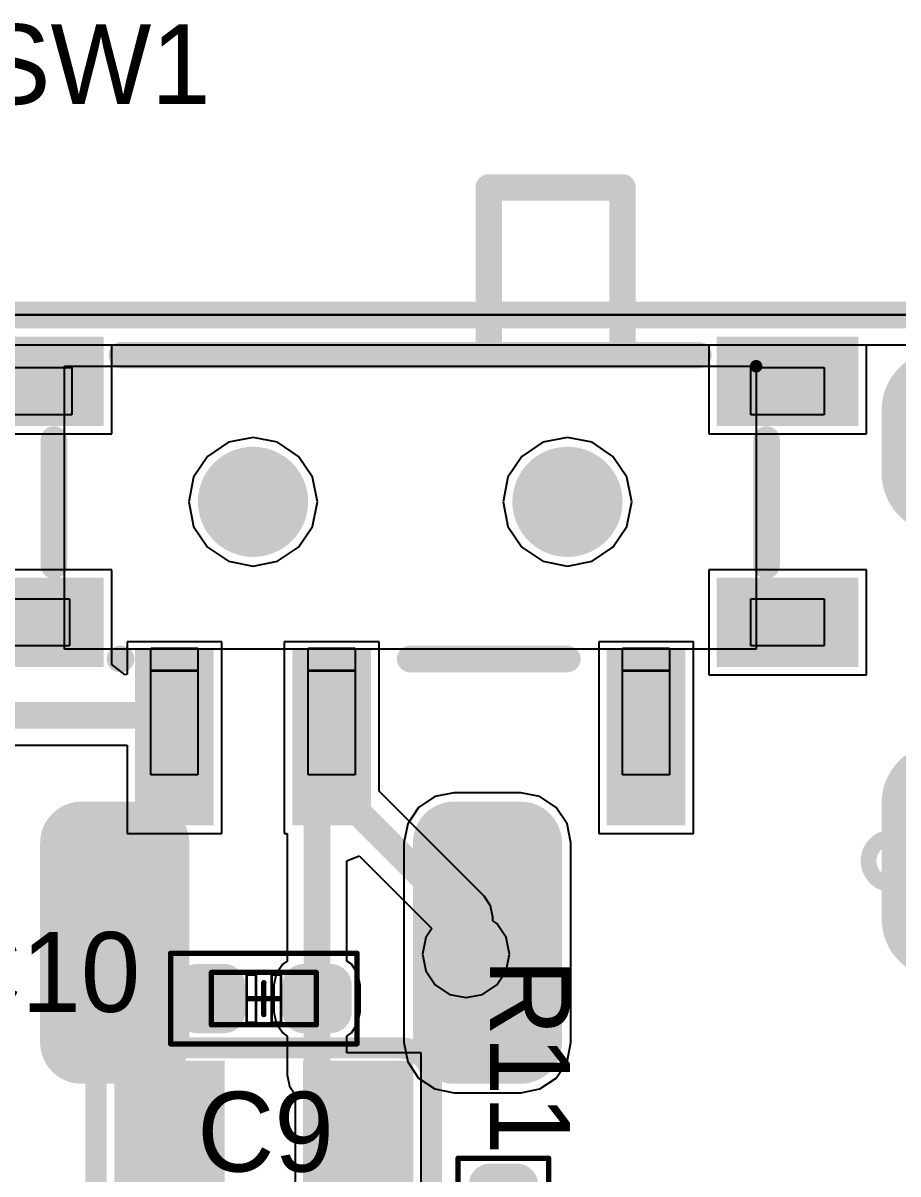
# Model space of a CAD drawing. Header units: millimetres. Extents: x -14 to 86, y -29 to 39.
# Drawn here: x 8.37 to 16.72, y 28.17 to 39.16 of the extents above; entities that cross this region are included whole.
import ezdxf

# ---------------------------------------------------------------- set-up
doc = ezdxf.new("R2010")
doc.units = ezdxf.units.MM
for name, color, linetype in [('BottomLayer', 5, 'Continuous'), ('BottomPaste', 16, 'Continuous'), ('BottomSolder', 6, 'Continuous'), ('KeepOutLayer', 6, 'Continuous'), ('Mechanical1', 6, 'Continuous'), ('Mechanical13', 56, 'Continuous'), ('Mechanical14', 56, 'Continuous'), ('Mechanical4', 56, 'Continuous'), ('Mechanical5', 56, 'Continuous'), ('Mechanical6', 56, 'Continuous'), ('MultiLayer', 9, 'Continuous'), ('PadHoleLayer', 156, 'Continuous'), ('TopLayer', 1, 'Continuous'), ('TopOverlay', 2, 'Continuous'), ('TopPaste', 8, 'Continuous'), ('TopSolder', 216, 'Continuous'), ('ViaHoleLayer', 16, 'Continuous')]:
    doc.layers.add(name, color=color, linetype=linetype)

# ---------------------------------------------------------------- blocks, each defined once
blk = doc.blocks.new('T____C_TOP_1')
at = {"layer": 'BottomLayer', "const_width": 1}
for points in [[(-2.03, 4.325), (-0.93, 4.325)], [(2.22, 4.325), (2.82, 4.325)]]:
    blk.add_lwpolyline(points, dxfattribs=at)
at = {"layer": 'BottomLayer', "const_width": 0.5}
for points in [[(-2.28, 4.325, 1), (-1.78, 4.325, 1)], [(-1.18, 4.325, 1), (-0.68, 4.325, 1)], [(1.97, 4.325, 1), (2.47, 4.325, 1)], [(2.57, 4.325, 1), (3.07, 4.325, 1)]]:
    blk.add_lwpolyline(points, format="xyb", close=True, dxfattribs=at)
at = {"layer": 'BottomSolder', "const_width": 1.152}
for points in [[(-2.03, 4.325), (-0.93, 4.325)], [(2.22, 4.325), (2.82, 4.325)]]:
    blk.add_lwpolyline(points, dxfattribs=at)
at = {"layer": 'BottomSolder', "const_width": 0.576}
for points in [[(-2.318, 4.325, 1), (-1.742, 4.325, 1)], [(-1.218, 4.325, 1), (-0.642, 4.325, 1)], [(1.932, 4.325, 1), (2.508, 4.325, 1)], [(2.532, 4.325, 1), (3.108, 4.325, 1)]]:
    blk.add_lwpolyline(points, format="xyb", close=True, dxfattribs=at)
at = {"layer": 'MultiLayer', "const_width": 1}
for points in [[(-2.03, 4.325), (-0.93, 4.325)], [(2.22, 4.325), (2.82, 4.325)]]:
    blk.add_lwpolyline(points, dxfattribs=at)
at = {"layer": 'MultiLayer', "const_width": 0.5}
for points in [[(-2.28, 4.325, 1), (-1.78, 4.325, 1)], [(-1.18, 4.325, 1), (-0.68, 4.325, 1)], [(1.97, 4.325, 1), (2.47, 4.325, 1)], [(2.57, 4.325, 1), (3.07, 4.325, 1)]]:
    blk.add_lwpolyline(points, format="xyb", close=True, dxfattribs=at)
at = {"layer": 'PadHoleLayer', "const_width": 0.15}
for points in [[(-1.255, 4.8), (-1.255, 3.85, -1), (-1.705, 3.85), (-1.705, 4.8, -1)], [(2.745, 4.55), (2.745, 4.1, -1), (2.295, 4.1), (2.295, 4.55, -1)]]:
    blk.add_lwpolyline(points, format="xyb", close=True, dxfattribs=at)
at = {"layer": 'TopLayer', "const_width": 1}
for points in [[(-2.03, 4.325), (-0.93, 4.325)], [(2.22, 4.325), (2.82, 4.325)]]:
    blk.add_lwpolyline(points, dxfattribs=at)
at = {"layer": 'TopLayer', "const_width": 0.5}
for points in [[(-2.28, 4.325, 1), (-1.78, 4.325, 1)], [(-1.18, 4.325, 1), (-0.68, 4.325, 1)], [(1.97, 4.325, 1), (2.47, 4.325, 1)], [(2.57, 4.325, 1), (3.07, 4.325, 1)]]:
    blk.add_lwpolyline(points, format="xyb", close=True, dxfattribs=at)
at = {"layer": 'TopSolder', "const_width": 1.152}
for points in [[(-2.03, 4.325), (-0.93, 4.325)], [(2.22, 4.325), (2.82, 4.325)]]:
    blk.add_lwpolyline(points, dxfattribs=at)
at = {"layer": 'TopSolder', "const_width": 0.576}
for points in [[(-2.318, 4.325, 1), (-1.742, 4.325, 1)], [(-1.218, 4.325, 1), (-0.642, 4.325, 1)], [(1.932, 4.325, 1), (2.508, 4.325, 1)], [(2.532, 4.325, 1), (3.108, 4.325, 1)]]:
    blk.add_lwpolyline(points, format="xyb", close=True, dxfattribs=at)
blk = doc.blocks.new('SW_TH_MSK12C02_32')
at = {"layer": 'BottomLayer', "const_width": 0.45}
for points in [[(-1.725, -0.55, 1), (-1.275, -0.55, 1)], [(1.275, -0.55, 1), (1.725, -0.55, 1)]]:
    blk.add_lwpolyline(points, format="xyb", close=True, dxfattribs=at)
at = {"layer": 'BottomSolder', "const_width": 0.526}
for points in [[(-1.763, -0.55, 1), (-1.237, -0.55, 1)], [(1.237, -0.55, 1), (1.763, -0.55, 1)]]:
    blk.add_lwpolyline(points, format="xyb", close=True, dxfattribs=at)
at = {"layer": 'Mechanical4'}
for p, q in [((-3.3, -1.844), (-3.3, 0.856)), ((-3.3, 0.856), (3.3, 0.856)), ((3.3, 0.856), (3.3, -1.844)), ((3.3, -1.844), (-3.3, -1.844))]:
    blk.add_line(p, q, dxfattribs=at)
for points, const_width in [([(-1.275, -0.55, 1), (-1.725, -0.55, 1)], 0.45), ([(1.725, -0.55, 1), (1.275, -0.55, 1)], 0.45), ([(-1.837, -0.55, 1), (-1.612, -0.55, 1)], 0.225), ([(-1.387, -0.55, 1), (-1.162, -0.55, 1)], 0.225), ([(1.163, -0.55, 1), (1.388, -0.55, 1)], 0.225), ([(1.613, -0.55, 1), (1.838, -0.55, 1)], 0.225)]:
    blk.add_lwpolyline(points, format="xyb", close=True, dxfattribs=dict(at, const_width=const_width))
at = {"layer": 'Mechanical5'}
for p, q in [((-2.475, 1.056), (-2.475, 2.056)), ((-2.475, 2.056), (-2.025, 2.056)), ((-2.025, 2.056), (-2.025, 1.056)), ((0.525, 1.056), (0.525, 2.056)), ((0.525, 2.056), (0.975, 2.056)), ((0.975, 2.056), (0.975, 1.056)), ((2.025, 1.056), (2.025, 2.056)), ((2.025, 2.056), (2.475, 2.056)), ((2.475, 2.056), (2.475, 1.056)), ((-2.475, 0.846), (-2.475, 1.066)), ((-2.475, 1.066), (-2.025, 1.066)), ((-2.025, 1.056), (-2.475, 1.056)), ((-2.025, 1.066), (-2.025, 0.846)), ((0.525, 0.846), (0.525, 1.066)), ((0.525, 1.066), (0.975, 1.066)), ((0.975, 1.056), (0.525, 1.056)), ((0.975, 1.066), (0.975, 0.846)), ((2.025, 0.846), (2.025, 1.066)), ((2.025, 1.066), (2.475, 1.066)), ((2.475, 1.056), (2.025, 1.056)), ((2.475, 1.066), (2.475, 0.846)), ((-3.95, 0.375), (-3.95, 0.825)), ((-3.95, 0.825), (-3.25, 0.825)), ((-3.25, 0.825), (-3.25, 0.375)), ((-2.025, 0.846), (-2.475, 0.846)), ((0.975, 0.846), (0.525, 0.846)), ((2.475, 0.846), (2.025, 0.846)), ((3.25, 0.375), (3.25, 0.825)), ((3.25, 0.825), (3.95, 0.825)), ((-3.25, 0.375), (-3.95, 0.375)), ((3.95, 0.375), (3.25, 0.375)), ((-3.95, -1.831), (-3.95, -1.381)), ((-3.95, -1.381), (-3.25, -1.381)), ((-3.25, -1.381), (-3.25, -1.831)), ((3.23, -1.831), (3.23, -1.381)), ((3.23, -1.381), (3.93, -1.381)), ((-3.25, -1.831), (-3.95, -1.831)), ((3.93, -1.831), (3.23, -1.831))]:
    blk.add_line(p, q, dxfattribs=at)
at = {"layer": 'Mechanical6'}
for points, const_width in [([(-3.27, -1.844, 1), (-3.33, -1.844, 1)], 0.06), ([(-3.345, -1.844, 1), (-3.315, -1.844, 1)], 0.03), ([(-3.285, -1.844, 1), (-3.255, -1.844, 1)], 0.03)]:
    blk.add_lwpolyline(points, format="xyb", close=True, dxfattribs=dict(at, const_width=const_width))
at = {"layer": 'MultiLayer', "const_width": 0.45}
for points in [[(-1.725, -0.55, 1), (-1.275, -0.55, 1)], [(1.275, -0.55, 1), (1.725, -0.55, 1)]]:
    blk.add_lwpolyline(points, format="xyb", close=True, dxfattribs=at)
at = {"layer": 'PadHoleLayer', "const_width": 0.45}
for points in [[(-1.725, -0.55, 1), (-1.275, -0.55, 1)], [(1.275, -0.55, 1), (1.725, -0.55, 1)]]:
    blk.add_lwpolyline(points, format="xyb", close=True, dxfattribs=at)
at = {"layer": 'TopLayer', "const_width": 0.45}
for points in [[(-1.725, -0.55, 1), (-1.275, -0.55, 1)], [(1.275, -0.55, 1), (1.725, -0.55, 1)]]:
    blk.add_lwpolyline(points, format="xyb", close=True, dxfattribs=at)
at = {"layer": 'TopLayer'}
for points in [[(-1.95, 0.938), (-1.95, 2.462), (-2.55, 0.938), (-2.55, 2.462)], [(1.05, 0.938), (1.05, 2.462), (0.45, 0.938), (0.45, 2.462)], [(2.55, 0.938), (2.55, 2.462), (1.95, 0.938), (1.95, 2.462)], [(-3, 0.95), (-4.2, 0.95), (-3, 0.25), (-4.2, 0.25)], [(4.2, 0.95), (3, 0.95), (4.2, 0.25), (3, 0.25)], [(-3, -1.35), (-4.2, -1.35), (-3, -2.05), (-4.2, -2.05)], [(4.2, -1.35), (3, -1.35), (4.2, -2.05), (3, -2.05)]]:
    blk.add_solid(points, dxfattribs=at)
at = {"layer": 'TopOverlay', "const_width": 0.254}
for points in [[(0, 0.95), (-1.5, 0.95)], [(2.769, 0.95), (2.759, 0.95)], [(-3.4, 0.056), (-3.4, -1.144)], [(3.4, 0.056), (3.4, -1.144)], [(2.75, -1.95), (-2.75, -1.95)], [(-2.025, -1.95), (-2.025, -3.55)], [(-0.75, -1.95), (-0.75, -3.55)], [(-0.75, -3.55), (-2.025, -3.55)]]:
    blk.add_lwpolyline(points, dxfattribs=at)
at = {"layer": 'TopOverlay', "const_width": 0.127}
for points in [[(-1.563, 0.95, 1), (-1.436, 0.95, 1)], [(-0.064, 0.95, 1), (0.064, 0.95, 1)], [(2.695, 0.95, 1), (2.822, 0.95, 1)], [(2.705, 0.95, 1), (2.832, 0.95, 1)], [(-3.463, 0.056, 1), (-3.336, 0.056, 1)], [(3.336, 0.056, 1), (3.463, 0.056, 1)], [(-3.463, -1.144, 1), (-3.336, -1.144, 1)], [(3.336, -1.144, 1), (3.463, -1.144, 1)], [(-2.813, -1.95, 1), (-2.686, -1.95, 1)], [(-2.089, -1.95, 1), (-1.962, -1.95, 1)], [(-0.813, -1.95, 1), (-0.686, -1.95, 1)], [(2.687, -1.95, 1), (2.814, -1.95, 1)], [(-2.089, -3.55, 1), (-1.962, -3.55, 1)], [(-2.089, -3.55, 1), (-1.962, -3.55, 1)], [(-0.813, -3.55, 1), (-0.686, -3.55, 1)], [(-0.813, -3.55, 1), (-0.686, -3.55, 1)]]:
    blk.add_lwpolyline(points, format="xyb", close=True, dxfattribs=at)
at = {"layer": 'TopPaste'}
for points in [[(-1.95, 0.938), (-1.95, 2.462), (-2.55, 0.938), (-2.55, 2.462)], [(1.05, 0.938), (1.05, 2.462), (0.45, 0.938), (0.45, 2.462)], [(2.55, 0.938), (2.55, 2.462), (1.95, 0.938), (1.95, 2.462)], [(-3, 0.95), (-4.2, 0.95), (-3, 0.25), (-4.2, 0.25)], [(4.2, 0.95), (3, 0.95), (4.2, 0.25), (3, 0.25)], [(-3, -1.35), (-4.2, -1.35), (-3, -2.05), (-4.2, -2.05)], [(4.2, -1.35), (3, -1.35), (4.2, -2.05), (3, -2.05)]]:
    blk.add_solid(points, dxfattribs=at)
at = {"layer": 'TopSolder', "const_width": 0.526}
for points in [[(-1.763, -0.55, 1), (-1.237, -0.55, 1)], [(1.237, -0.55, 1), (1.763, -0.55, 1)]]:
    blk.add_lwpolyline(points, format="xyb", close=True, dxfattribs=at)
at = {"layer": 'TopSolder'}
for points in [[(-1.874, 0.862), (-1.874, 2.538), (-2.626, 0.862), (-2.626, 2.538)], [(1.126, 0.862), (1.126, 2.538), (0.374, 0.862), (0.374, 2.538)], [(2.626, 0.862), (2.626, 2.538), (1.874, 0.862), (1.874, 2.538)], [(-2.924, 1.026), (-4.276, 1.026), (-2.924, 0.174), (-4.276, 0.174)], [(4.276, 1.026), (2.924, 1.026), (4.276, 0.174), (2.924, 0.174)], [(-2.924, -1.274), (-4.276, -1.274), (-2.924, -2.126), (-4.276, -2.126)], [(4.276, -1.274), (2.924, -1.274), (4.276, -2.126), (2.924, -2.126)]]:
    blk.add_solid(points, dxfattribs=at)
blk = doc.blocks.new('RES_0402_43')
at = {"layer": 'Mechanical13', "const_width": 0.0508}
for points in [[(0.5, 0.25), (-0.5, 0.25)], [(-0.5, -0.25), (-0.5, 0.25)], [(0.5, -0.25), (0.5, 0.25)], [(0, -0.152), (0, 0.152)], [(0.152, 0), (-0.152, 0)], [(0.5, -0.25), (-0.5, -0.25)]]:
    blk.add_lwpolyline(points, dxfattribs=at)
at = {"layer": 'Mechanical13', "const_width": 0.0254}
for points in [[(-0.513, 0.25, 1), (-0.487, 0.25, 1)], [(-0.513, 0.25, 1), (-0.487, 0.25, 1)], [(0.487, 0.25, 1), (0.513, 0.25, 1)], [(0.487, 0.25, 1), (0.513, 0.25, 1)], [(-0.013, 0.152, 1), (0.013, 0.152, 1)], [(-0.165, 0, 1), (-0.14, 0, 1)], [(0.14, 0, 1), (0.165, 0, 1)], [(-0.013, -0.152, 1), (0.013, -0.152, 1)], [(-0.513, -0.25, 1), (-0.487, -0.25, 1)], [(-0.513, -0.25, 1), (-0.487, -0.25, 1)], [(0.487, -0.25, 1), (0.513, -0.25, 1)], [(0.487, -0.25, 1), (0.513, -0.25, 1)]]:
    blk.add_lwpolyline(points, format="xyb", close=True, dxfattribs=at)
at = {"layer": 'Mechanical14', "const_width": 0.0508}
for points in [[(0.889, 0.432), (-0.889, 0.432)], [(-0.889, -0.432), (-0.889, 0.432)], [(0.889, -0.432), (0.889, 0.432)], [(0.889, -0.432), (-0.889, -0.432)]]:
    blk.add_lwpolyline(points, dxfattribs=at)
at = {"layer": 'Mechanical14', "const_width": 0.0254}
for points in [[(-0.902, 0.432, 1), (-0.876, 0.432, 1)], [(-0.902, 0.432, 1), (-0.876, 0.432, 1)], [(0.876, 0.432, 1), (0.902, 0.432, 1)], [(0.876, 0.432, 1), (0.902, 0.432, 1)], [(-0.902, -0.432, 1), (-0.876, -0.432, 1)], [(-0.902, -0.432, 1), (-0.876, -0.432, 1)], [(0.876, -0.432, 1), (0.902, -0.432, 1)], [(0.876, -0.432, 1), (0.902, -0.432, 1)]]:
    blk.add_lwpolyline(points, format="xyb", close=True, dxfattribs=at)
at = {"layer": 'TopLayer', "const_width": 0.127}
for points in [[(-0.699, 0.127, 1), (-0.571, 0.127, 1)], [(-0.445, 0.127, 1), (-0.318, 0.127, 1)], [(0.318, 0.127, 1), (0.445, 0.127, 1)], [(0.571, 0.127, 1), (0.699, 0.127, 1)], [(-0.699, -0.127, 1), (-0.571, -0.127, 1)], [(-0.445, -0.127, 1), (-0.318, -0.127, 1)], [(0.318, -0.127, 1), (0.445, -0.127, 1)], [(0.571, -0.127, 1), (0.699, -0.127, 1)]]:
    blk.add_lwpolyline(points, format="xyb", close=True, dxfattribs=at)
at = {"layer": 'TopLayer'}
for points in [[(-0.381, -0.254), (-0.381, 0.254), (-0.635, -0.254), (-0.635, 0.254)], [(0.635, -0.254), (0.635, 0.254), (0.381, -0.254), (0.381, 0.254)], [(-0.254, -0.127), (-0.254, 0.127), (-0.762, -0.127), (-0.762, 0.127)], [(0.762, -0.127), (0.762, 0.127), (0.254, -0.127), (0.254, 0.127)]]:
    blk.add_solid(points, dxfattribs=at)
at = {"layer": 'TopOverlay'}
for p, q in [((-0.165, 0.152), (-0.165, 0.241)), ((-0.165, 0.241), (0.165, 0.241)), ((0.165, 0.241), (0.165, 0.152)), ((0.165, 0.152), (-0.165, 0.152)), ((-0.165, -0.241), (-0.165, -0.152)), ((-0.165, -0.152), (0.165, -0.152)), ((0.165, -0.152), (0.165, -0.241)), ((0.165, -0.241), (-0.165, -0.241))]:
    blk.add_line(p, q, dxfattribs=at)
at = {"layer": 'TopOverlay', "const_width": 0.0254}
for points in [[(0.165, 0.241), (-0.165, 0.241)], [(-0.165, 0.152), (-0.165, 0.241)], [(0.165, 0.152), (0.165, 0.241)], [(0.165, 0.152), (-0.165, 0.152)], [(0.165, -0.152), (-0.165, -0.152)], [(-0.165, -0.241), (-0.165, -0.152)], [(0.165, -0.241), (0.165, -0.152)], [(0.165, -0.241), (-0.165, -0.241)]]:
    blk.add_lwpolyline(points, dxfattribs=at)
at = {"layer": 'TopOverlay', "const_width": 0.0127}
for points in [[(-0.171, 0.241, 1), (-0.159, 0.241, 1)], [(-0.171, 0.241, 1), (-0.159, 0.241, 1)], [(0.159, 0.241, 1), (0.171, 0.241, 1)], [(0.159, 0.241, 1), (0.171, 0.241, 1)], [(-0.171, 0.152, 1), (-0.159, 0.152, 1)], [(-0.171, 0.152, 1), (-0.159, 0.152, 1)], [(0.159, 0.152, 1), (0.171, 0.152, 1)], [(0.159, 0.152, 1), (0.171, 0.152, 1)], [(-0.171, -0.152, 1), (-0.159, -0.152, 1)], [(-0.171, -0.152, 1), (-0.159, -0.152, 1)], [(0.159, -0.152, 1), (0.171, -0.152, 1)], [(0.159, -0.152, 1), (0.171, -0.152, 1)], [(-0.171, -0.241, 1), (-0.159, -0.241, 1)], [(-0.171, -0.241, 1), (-0.159, -0.241, 1)], [(0.159, -0.241, 1), (0.171, -0.241, 1)], [(0.159, -0.241, 1), (0.171, -0.241, 1)]]:
    blk.add_lwpolyline(points, format="xyb", close=True, dxfattribs=at)
at = {"layer": 'TopPaste', "const_width": 0.127}
for points in [[(-0.699, 0.127, 1), (-0.571, 0.127, 1)], [(-0.445, 0.127, 1), (-0.318, 0.127, 1)], [(0.318, 0.127, 1), (0.445, 0.127, 1)], [(0.571, 0.127, 1), (0.699, 0.127, 1)], [(-0.699, -0.127, 1), (-0.571, -0.127, 1)], [(-0.445, -0.127, 1), (-0.318, -0.127, 1)], [(0.318, -0.127, 1), (0.445, -0.127, 1)], [(0.571, -0.127, 1), (0.699, -0.127, 1)]]:
    blk.add_lwpolyline(points, format="xyb", close=True, dxfattribs=at)
at = {"layer": 'TopPaste'}
for points in [[(-0.381, -0.254), (-0.381, 0.254), (-0.635, -0.254), (-0.635, 0.254)], [(0.635, -0.254), (0.635, 0.254), (0.381, -0.254), (0.381, 0.254)], [(-0.254, -0.127), (-0.254, 0.127), (-0.762, -0.127), (-0.762, 0.127)], [(0.762, -0.127), (0.762, 0.127), (0.254, -0.127), (0.254, 0.127)]]:
    blk.add_solid(points, dxfattribs=at)
at = {"layer": 'TopSolder', "const_width": 0.203}
for points in [[(-0.737, 0.127, 1), (-0.533, 0.127, 1)], [(-0.483, 0.127, 1), (-0.279, 0.127, 1)], [(0.279, 0.127, 1), (0.483, 0.127, 1)], [(0.533, 0.127, 1), (0.737, 0.127, 1)], [(-0.737, -0.127, 1), (-0.533, -0.127, 1)], [(-0.483, -0.127, 1), (-0.279, -0.127, 1)], [(0.279, -0.127, 1), (0.483, -0.127, 1)], [(0.533, -0.127, 1), (0.737, -0.127, 1)]]:
    blk.add_lwpolyline(points, format="xyb", close=True, dxfattribs=at)
at = {"layer": 'TopSolder'}
for points in [[(-0.381, -0.33), (-0.381, 0.33), (-0.635, -0.33), (-0.635, 0.33)], [(0.635, -0.33), (0.635, 0.33), (0.381, -0.33), (0.381, 0.33)], [(-0.178, -0.127), (-0.178, 0.127), (-0.838, -0.127), (-0.838, 0.127)], [(0.838, -0.127), (0.838, 0.127), (0.178, -0.127), (0.178, 0.127)]]:
    blk.add_solid(points, dxfattribs=at)
blk = doc.blocks.new('CAP_0402_56')
at = {"layer": 'Mechanical13', "const_width": 0.0508}
for points in [[(-0.5, 0.25), (-0.5, -0.25)], [(0.5, 0.25), (-0.5, 0.25)], [(0.5, 0.25), (0.5, -0.25)], [(0, 0.152), (0, -0.152)], [(0.152, 0), (-0.152, 0)], [(0.5, -0.25), (-0.5, -0.25)]]:
    blk.add_lwpolyline(points, dxfattribs=at)
at = {"layer": 'Mechanical13', "const_width": 0.0254}
for points in [[(-0.513, 0.25, 1), (-0.487, 0.25, 1)], [(-0.513, 0.25, 1), (-0.487, 0.25, 1)], [(0.487, 0.25, 1), (0.513, 0.25, 1)], [(0.487, 0.25, 1), (0.513, 0.25, 1)], [(-0.013, 0.152, 1), (0.013, 0.152, 1)], [(-0.165, 0, 1), (-0.14, 0, 1)], [(0.14, 0, 1), (0.165, 0, 1)], [(-0.013, -0.152, 1), (0.013, -0.152, 1)], [(-0.513, -0.25, 1), (-0.487, -0.25, 1)], [(-0.513, -0.25, 1), (-0.487, -0.25, 1)], [(0.487, -0.25, 1), (0.513, -0.25, 1)], [(0.487, -0.25, 1), (0.513, -0.25, 1)]]:
    blk.add_lwpolyline(points, format="xyb", close=True, dxfattribs=at)
at = {"layer": 'Mechanical14', "const_width": 0.0508}
for points in [[(0.889, 0.432), (-0.889, 0.432)], [(-0.889, 0.432), (-0.889, -0.432)], [(0.889, 0.432), (0.889, -0.432)], [(0.889, -0.432), (-0.889, -0.432)]]:
    blk.add_lwpolyline(points, dxfattribs=at)
at = {"layer": 'Mechanical14', "const_width": 0.0254}
for points in [[(-0.902, 0.432, 1), (-0.876, 0.432, 1)], [(-0.902, 0.432, 1), (-0.876, 0.432, 1)], [(0.876, 0.432, 1), (0.902, 0.432, 1)], [(0.876, 0.432, 1), (0.902, 0.432, 1)], [(-0.902, -0.432, 1), (-0.876, -0.432, 1)], [(-0.902, -0.432, 1), (-0.876, -0.432, 1)], [(0.876, -0.432, 1), (0.902, -0.432, 1)], [(0.876, -0.432, 1), (0.902, -0.432, 1)]]:
    blk.add_lwpolyline(points, format="xyb", close=True, dxfattribs=at)
at = {"layer": 'TopLayer', "const_width": 0.127}
for points in [[(-0.699, 0.127, 1), (-0.571, 0.127, 1)], [(-0.445, 0.127, 1), (-0.318, 0.127, 1)], [(0.318, 0.127, 1), (0.445, 0.127, 1)], [(0.571, 0.127, 1), (0.699, 0.127, 1)], [(-0.699, -0.127, 1), (-0.571, -0.127, 1)], [(-0.445, -0.127, 1), (-0.318, -0.127, 1)], [(0.318, -0.127, 1), (0.445, -0.127, 1)], [(0.571, -0.127, 1), (0.699, -0.127, 1)]]:
    blk.add_lwpolyline(points, format="xyb", close=True, dxfattribs=at)
at = {"layer": 'TopLayer'}
for points in [[(-0.381, -0.254), (-0.381, 0.254), (-0.635, -0.254), (-0.635, 0.254)], [(0.635, -0.254), (0.635, 0.254), (0.381, -0.254), (0.381, 0.254)], [(-0.254, -0.127), (-0.254, 0.127), (-0.762, -0.127), (-0.762, 0.127)], [(0.762, -0.127), (0.762, 0.127), (0.254, -0.127), (0.254, 0.127)]]:
    blk.add_solid(points, dxfattribs=at)
at = {"layer": 'TopOverlay'}
for p, q in [((-0.165, -0.229), (-0.165, 0.229)), ((-0.165, 0.229), (-0.076, 0.229)), ((-0.076, 0.229), (-0.076, -0.229)), ((0.076, -0.229), (0.076, 0.229)), ((0.076, 0.229), (0.165, 0.229)), ((0.165, 0.229), (0.165, -0.229)), ((-0.076, -0.229), (-0.165, -0.229)), ((0.165, -0.229), (0.076, -0.229))]:
    blk.add_line(p, q, dxfattribs=at)
at = {"layer": 'TopOverlay', "const_width": 0.0254}
for points in [[(-0.076, 0.229), (-0.165, 0.229)], [(-0.165, 0.229), (-0.165, -0.229)], [(-0.076, 0.229), (-0.076, -0.229)], [(0.076, 0.229), (0.076, -0.229)], [(0.165, 0.229), (0.076, 0.229)], [(0.165, 0.229), (0.165, -0.229)], [(-0.076, -0.229), (-0.165, -0.229)], [(0.165, -0.229), (0.076, -0.229)]]:
    blk.add_lwpolyline(points, dxfattribs=at)
at = {"layer": 'TopOverlay', "const_width": 0.0127}
for points in [[(-0.171, 0.229, 1), (-0.159, 0.229, 1)], [(-0.171, 0.229, 1), (-0.159, 0.229, 1)], [(-0.083, 0.229, 1), (-0.07, 0.229, 1)], [(-0.083, 0.229, 1), (-0.07, 0.229, 1)], [(0.07, 0.229, 1), (0.083, 0.229, 1)], [(0.07, 0.229, 1), (0.083, 0.229, 1)], [(0.159, 0.229, 1), (0.171, 0.229, 1)], [(0.159, 0.229, 1), (0.171, 0.229, 1)], [(-0.171, -0.229, 1), (-0.159, -0.229, 1)], [(-0.171, -0.229, 1), (-0.159, -0.229, 1)], [(-0.083, -0.229, 1), (-0.07, -0.229, 1)], [(-0.083, -0.229, 1), (-0.07, -0.229, 1)], [(0.07, -0.229, 1), (0.083, -0.229, 1)], [(0.07, -0.229, 1), (0.083, -0.229, 1)], [(0.159, -0.229, 1), (0.171, -0.229, 1)], [(0.159, -0.229, 1), (0.171, -0.229, 1)]]:
    blk.add_lwpolyline(points, format="xyb", close=True, dxfattribs=at)
at = {"layer": 'TopPaste', "const_width": 0.127}
for points in [[(-0.699, 0.127, 1), (-0.571, 0.127, 1)], [(-0.445, 0.127, 1), (-0.318, 0.127, 1)], [(0.318, 0.127, 1), (0.445, 0.127, 1)], [(0.571, 0.127, 1), (0.699, 0.127, 1)], [(-0.699, -0.127, 1), (-0.571, -0.127, 1)], [(-0.445, -0.127, 1), (-0.318, -0.127, 1)], [(0.318, -0.127, 1), (0.445, -0.127, 1)], [(0.571, -0.127, 1), (0.699, -0.127, 1)]]:
    blk.add_lwpolyline(points, format="xyb", close=True, dxfattribs=at)
at = {"layer": 'TopPaste'}
for points in [[(-0.381, -0.254), (-0.381, 0.254), (-0.635, -0.254), (-0.635, 0.254)], [(0.635, -0.254), (0.635, 0.254), (0.381, -0.254), (0.381, 0.254)], [(-0.254, -0.127), (-0.254, 0.127), (-0.762, -0.127), (-0.762, 0.127)], [(0.762, -0.127), (0.762, 0.127), (0.254, -0.127), (0.254, 0.127)]]:
    blk.add_solid(points, dxfattribs=at)
at = {"layer": 'TopSolder', "const_width": 0.203}
for points in [[(-0.737, 0.127, 1), (-0.533, 0.127, 1)], [(-0.483, 0.127, 1), (-0.279, 0.127, 1)], [(0.279, 0.127, 1), (0.483, 0.127, 1)], [(0.533, 0.127, 1), (0.737, 0.127, 1)], [(-0.737, -0.127, 1), (-0.533, -0.127, 1)], [(-0.483, -0.127, 1), (-0.279, -0.127, 1)], [(0.279, -0.127, 1), (0.483, -0.127, 1)], [(0.533, -0.127, 1), (0.737, -0.127, 1)]]:
    blk.add_lwpolyline(points, format="xyb", close=True, dxfattribs=at)
at = {"layer": 'TopSolder'}
for points in [[(-0.381, -0.33), (-0.381, 0.33), (-0.635, -0.33), (-0.635, 0.33)], [(0.635, -0.33), (0.635, 0.33), (0.381, -0.33), (0.381, 0.33)], [(-0.178, -0.127), (-0.178, 0.127), (-0.838, -0.127), (-0.838, 0.127)], [(0.838, -0.127), (0.838, 0.127), (0.178, -0.127), (0.178, 0.127)]]:
    blk.add_solid(points, dxfattribs=at)
blk = doc.blocks.new('___C0805_57')
at = {"layer": 'TopLayer'}
for points in [[(-1.35, -0.6), (-0.45, -0.6), (-1.35, 0.6), (-0.45, 0.6)], [(0.45, -0.6), (1.35, -0.6), (0.45, 0.6), (1.35, 0.6)]]:
    blk.add_solid(points, dxfattribs=at)
at = {"layer": 'TopOverlay', "const_width": 0.203}
for points in [[(-1.6, 0.5, -0.414214), (-1.3, 0.8)], [(1.3, 0.8, -0.414214), (1.6, 0.5)], [(-1.3, -0.8, -0.414214), (-1.6, -0.5)], [(1.6, -0.5, -0.414214), (1.3, -0.8)]]:
    blk.add_lwpolyline(points, format="xyb", dxfattribs=at)
for points in [[(-1.3, 0.8), (1.3, 0.8)], [(-1.6, -0.5), (-1.6, 0.5)], [(1.6, -0.5), (1.6, 0.5)], [(-1.3, -0.8), (1.3, -0.8)]]:
    blk.add_lwpolyline(points, dxfattribs=at)
at = {"layer": 'TopOverlay', "const_width": 0.102}
for points in [[(-1.351, 0.8, 1), (-1.249, 0.8, 1)], [(-1.351, 0.8, 1), (-1.249, 0.8, 1)], [(1.249, 0.8, 1), (1.351, 0.8, 1)], [(1.249, 0.8, 1), (1.351, 0.8, 1)], [(-1.651, 0.5, 1), (-1.549, 0.5, 1)], [(-1.651, 0.5, 1), (-1.549, 0.5, 1)], [(1.549, 0.5, 1), (1.651, 0.5, 1)], [(1.549, 0.5, 1), (1.651, 0.5, 1)], [(-1.651, -0.5, 1), (-1.549, -0.5, 1)], [(-1.651, -0.5, 1), (-1.549, -0.5, 1)], [(1.549, -0.5, 1), (1.651, -0.5, 1)], [(1.549, -0.5, 1), (1.651, -0.5, 1)], [(-1.351, -0.8, 1), (-1.249, -0.8, 1)], [(-1.351, -0.8, 1), (-1.249, -0.8, 1)], [(1.249, -0.8, 1), (1.351, -0.8, 1)], [(1.249, -0.8, 1), (1.351, -0.8, 1)]]:
    blk.add_lwpolyline(points, format="xyb", close=True, dxfattribs=at)
at = {"layer": 'TopPaste'}
for points in [[(-1.35, -0.6), (-0.45, -0.6), (-1.35, 0.6), (-0.45, 0.6)], [(0.45, -0.6), (1.35, -0.6), (0.45, 0.6), (1.35, 0.6)]]:
    blk.add_solid(points, dxfattribs=at)
at = {"layer": 'TopSolder'}
for points in [[(-1.426, -0.676), (-0.374, -0.676), (-1.426, 0.676), (-0.374, 0.676)], [(0.374, -0.676), (1.426, -0.676), (0.374, 0.676), (1.426, 0.676)]]:
    blk.add_solid(points, dxfattribs=at)

msp = doc.modelspace()

# ---------------------------------------------------------------- linework, layer by layer
at = {"layer": 'BottomLayer'}
for p, q in [((5.88, 36.085), (57.802, 36.085)), ((10.33, 35.154), (10.131, 35.02)), ((10.565, 35.2), (10.33, 35.154)), ((10.8, 35.154), (10.565, 35.2)), ((10.999, 35.02), (10.8, 35.154)), ((13.33, 35.154), (13.131, 35.02)), ((13.565, 35.2), (13.33, 35.154)), ((13.8, 35.154), (13.565, 35.2)), ((13.999, 35.02), (13.8, 35.154)), ((10.131, 35.02), (9.997, 34.821)), ((11.132, 34.821), (10.999, 35.02)), ((13.131, 35.02), (12.997, 34.821)), ((14.132, 34.821), (13.999, 35.02)), ((9.997, 34.821), (9.951, 34.586)), ((11.179, 34.586), (11.132, 34.821)), ((12.997, 34.821), (12.951, 34.586)), ((14.179, 34.586), (14.132, 34.821)), ((9.951, 34.586), (9.997, 34.351)), ((11.132, 34.351), (11.179, 34.586)), ((12.951, 34.586), (12.997, 34.351)), ((14.132, 34.351), (14.179, 34.586)), ((9.997, 34.351), (10.131, 34.152)), ((10.999, 34.152), (11.132, 34.351)), ((12.997, 34.351), (13.131, 34.152)), ((13.999, 34.152), (14.132, 34.351)), ((10.131, 34.152), (10.33, 34.019)), ((10.8, 34.019), (10.999, 34.152)), ((13.131, 34.152), (13.33, 34.019)), ((13.8, 34.019), (13.999, 34.152)), ((10.33, 34.019), (10.565, 33.972)), ((10.565, 33.972), (10.8, 34.019)), ((13.33, 34.019), (13.565, 33.972)), ((13.565, 33.972), (13.8, 34.019)), ((12.301, 31.774), (12.145, 31.67)), ((12.484, 31.81), (12.301, 31.774)), ((13.119, 31.81), (12.484, 31.81)), ((13.302, 31.774), (13.119, 31.81)), ((13.458, 31.67), (13.302, 31.774)), ((12.145, 31.67), (12.041, 31.514)), ((13.562, 31.514), (13.458, 31.67)), ((12.041, 31.514), (12.005, 31.331)), ((13.598, 31.331), (13.562, 31.514)), ((12.005, 31.331), (12.005, 29.426)), ((13.598, 29.426), (13.598, 31.331)), ((12.005, 29.426), (12.041, 29.243)), ((13.562, 29.243), (13.598, 29.426)), ((12.041, 29.243), (12.145, 29.087)), ((13.458, 29.087), (13.562, 29.243)), ((12.145, 29.087), (12.301, 28.983)), ((13.302, 28.983), (13.458, 29.087)), ((12.301, 28.983), (12.484, 28.947)), ((12.484, 28.947), (13.119, 28.947)), ((13.119, 28.947), (13.302, 28.983))]:
    msp.add_line(p, q, dxfattribs=at)
for points, const_width in [([(8.769, 31.331, 1), (9.087, 31.331, 1)], 0.318), ([(9.404, 31.331, 1), (9.722, 31.331, 1)], 0.318), ([(12.325, 31.331, 1), (12.643, 31.331, 1)], 0.318), ([(12.96, 31.331, 1), (13.278, 31.331, 1)], 0.318), ([(12.47, 30.268, 1), (12.724, 30.268, 1)], 0.254), ([(8.769, 29.426, 1), (9.087, 29.426, 1)], 0.318), ([(9.404, 29.426, 1), (9.722, 29.426, 1)], 0.318), ([(12.325, 29.426, 1), (12.643, 29.426, 1)], 0.318), ([(12.96, 29.426, 1), (13.278, 29.426, 1)], 0.318)]:
    msp.add_lwpolyline(points, format="xyb", close=True, dxfattribs=dict(at, const_width=const_width))
for points in [[(9.563, 29.108), (9.563, 31.648), (8.928, 29.108), (8.928, 31.648)], [(13.119, 29.108), (13.119, 31.648), (12.484, 29.108), (12.484, 31.648)], [(9.881, 29.426), (9.881, 31.331), (8.611, 29.426), (8.611, 31.331)], [(13.437, 29.426), (13.437, 31.331), (12.167, 29.426), (12.167, 31.331)]]:
    msp.add_solid(points, dxfattribs=at)
at = {"layer": 'BottomPaste', "const_width": 0.318}
for points in [[(8.769, 31.331, 1), (9.087, 31.331, 1)], [(9.404, 31.331, 1), (9.722, 31.331, 1)], [(12.325, 31.331, 1), (12.643, 31.331, 1)], [(12.96, 31.331, 1), (13.278, 31.331, 1)], [(8.769, 29.426, 1), (9.087, 29.426, 1)], [(9.404, 29.426, 1), (9.722, 29.426, 1)], [(12.325, 29.426, 1), (12.643, 29.426, 1)], [(12.96, 29.426, 1), (13.278, 29.426, 1)]]:
    msp.add_lwpolyline(points, format="xyb", close=True, dxfattribs=at)
at = {"layer": 'BottomPaste'}
for points in [[(9.563, 29.108), (9.563, 31.648), (8.928, 29.108), (8.928, 31.648)], [(13.119, 29.108), (13.119, 31.648), (12.484, 29.108), (12.484, 31.648)], [(9.881, 29.426), (9.881, 31.331), (8.611, 29.426), (8.611, 31.331)], [(13.437, 29.426), (13.437, 31.331), (12.167, 29.426), (12.167, 31.331)]]:
    msp.add_solid(points, dxfattribs=at)
at = {"layer": 'BottomSolder', "const_width": 0.394}
for points in [[(8.731, 31.331, 1), (9.125, 31.331, 1)], [(9.366, 31.331, 1), (9.76, 31.331, 1)], [(12.287, 31.331, 1), (12.681, 31.331, 1)], [(12.922, 31.331, 1), (13.316, 31.331, 1)], [(8.731, 29.426, 1), (9.125, 29.426, 1)], [(9.366, 29.426, 1), (9.76, 29.426, 1)], [(12.287, 29.426, 1), (12.681, 29.426, 1)], [(12.922, 29.426, 1), (13.316, 29.426, 1)]]:
    msp.add_lwpolyline(points, format="xyb", close=True, dxfattribs=at)
at = {"layer": 'BottomSolder'}
for points in [[(9.563, 29.032), (9.563, 31.725), (8.928, 29.032), (8.928, 31.725)], [(13.119, 29.032), (13.119, 31.725), (12.484, 29.032), (12.484, 31.725)], [(9.957, 29.426), (9.957, 31.331), (8.534, 29.426), (8.534, 31.331)], [(13.513, 29.426), (13.513, 31.331), (12.09, 29.426), (12.09, 31.331)]]:
    msp.add_solid(points, dxfattribs=at)
at = {"layer": 'KeepOutLayer', "const_width": 0.254}
msp.add_lwpolyline([(5.848, 36.37), (65.848, 36.37)], dxfattribs=at)
at = {"layer": 'Mechanical1', "const_width": 0.0227}
msp.add_lwpolyline([(5.848, 36.37), (35.848, 36.37)], dxfattribs=at)
at = {"layer": 'MultiLayer', "const_width": 0.254}
msp.add_lwpolyline([(12.47, 30.268, 1), (12.724, 30.268, 1)], format="xyb", close=True, dxfattribs=at)
at = {"layer": 'TopLayer'}
for p, q in [((9.217, 35.234), (9.217, 36.085)), ((9.217, 36.085), (14.913, 36.085)), ((14.913, 36.085), (14.913, 35.234)), ((16.417, 35.234), (16.417, 36.085)), ((16.417, 36.085), (57.802, 36.085)), ((7.713, 35.234), (9.217, 35.234)), ((10.33, 35.154), (10.131, 35.02)), ((10.565, 35.2), (10.33, 35.154)), ((10.8, 35.154), (10.565, 35.2)), ((10.999, 35.02), (10.8, 35.154)), ((13.33, 35.154), (13.131, 35.02)), ((13.565, 35.2), (13.33, 35.154)), ((13.8, 35.154), (13.565, 35.2)), ((13.999, 35.02), (13.8, 35.154)), ((14.913, 35.234), (16.417, 35.234)), ((10.131, 35.02), (9.997, 34.821)), ((11.132, 34.821), (10.999, 35.02)), ((13.131, 35.02), (12.997, 34.821)), ((14.132, 34.821), (13.999, 35.02)), ((9.997, 34.821), (9.951, 34.586)), ((11.179, 34.586), (11.132, 34.821)), ((12.997, 34.821), (12.951, 34.586)), ((14.179, 34.586), (14.132, 34.821)), ((9.951, 34.586), (9.997, 34.351)), ((11.132, 34.351), (11.179, 34.586)), ((12.951, 34.586), (12.997, 34.351)), ((14.132, 34.351), (14.179, 34.586)), ((9.997, 34.351), (10.131, 34.152)), ((10.999, 34.152), (11.132, 34.351)), ((12.997, 34.351), (13.131, 34.152)), ((13.999, 34.152), (14.132, 34.351)), ((10.131, 34.152), (10.33, 34.019)), ((10.8, 34.019), (10.999, 34.152)), ((13.131, 34.152), (13.33, 34.019)), ((13.8, 34.019), (13.999, 34.152)), ((10.33, 34.019), (10.565, 33.972)), ((10.565, 33.972), (10.8, 34.019)), ((13.33, 34.019), (13.565, 33.972)), ((13.565, 33.972), (13.8, 34.019)), ((9.217, 33.938), (8.007, 33.938)), ((9.217, 33.032), (9.217, 33.938)), ((16.417, 33.938), (14.913, 33.938)), ((14.913, 33.938), (14.913, 32.934)), ((16.417, 32.934), (16.417, 33.938)), ((10.267, 33.25), (9.363, 33.25)), ((9.363, 33.25), (9.363, 32.941)), ((10.267, 31.422), (10.267, 33.25)), ((11.767, 33.25), (10.863, 33.25)), ((10.863, 33.25), (10.863, 31.422)), ((11.767, 31.825), (11.767, 33.25)), ((14.767, 33.25), (13.863, 33.25)), ((13.863, 33.25), (13.863, 31.422)), ((14.767, 31.422), (14.767, 33.25)), ((9.344, 32.936), (9.217, 33.032)), ((9.363, 32.941), (9.344, 32.936)), ((14.913, 32.934), (16.417, 32.934)), ((7.623, 32.263), (9.363, 32.263)), ((9.363, 32.263), (9.363, 31.422)), ((12.769, 30.823), (11.767, 31.825)), ((9.363, 31.422), (10.267, 31.422)), ((10.863, 31.422), (10.891, 31.422)), ((10.891, 31.422), (10.891, 30.203)), ((13.863, 31.422), (14.767, 31.422)), ((11.461, 31.159), (11.578, 31.208)), ((11.578, 31.208), (12.272, 30.514)), ((11.461, 30.203), (11.461, 31.159)), ((12.831, 30.73), (12.769, 30.823)), ((12.769, 30.823), (12.769, 30.823)), ((12.853, 30.621), (12.831, 30.73)), ((12.853, 30.586), (12.853, 30.621)), ((12.89, 30.561), (12.853, 30.586)), ((12.98, 30.427), (12.89, 30.561)), ((12.272, 30.514), (12.214, 30.427)), ((12.214, 30.427), (12.183, 30.268)), ((13.011, 30.268), (12.98, 30.427)), ((12.183, 30.268), (12.214, 30.11)), ((12.98, 30.11), (13.011, 30.268)), ((10.848, 30.173), (10.786, 30.081)), ((10.891, 30.203), (10.848, 30.173)), ((11.504, 30.173), (11.461, 30.203)), ((11.566, 30.081), (11.504, 30.173)), ((12.214, 30.11), (12.304, 29.975)), ((12.89, 29.975), (12.98, 30.11)), ((10.786, 30.081), (10.764, 29.972)), ((11.588, 29.972), (11.566, 30.081)), ((10.764, 29.972), (10.764, 29.718)), ((11.588, 29.718), (11.588, 29.972)), ((12.304, 29.975), (12.438, 29.885)), ((12.438, 29.885), (12.597, 29.854)), ((12.597, 29.854), (12.755, 29.885)), ((12.755, 29.885), (12.89, 29.975)), ((10.764, 29.718), (10.786, 29.609)), ((11.566, 29.609), (11.588, 29.718)), ((10.786, 29.609), (10.848, 29.517)), ((11.504, 29.517), (11.566, 29.609)), ((10.848, 29.517), (10.891, 29.487)), ((10.891, 29.487), (10.891, 29.117)), ((11.461, 29.487), (11.504, 29.517)), ((11.461, 29.327), (11.461, 29.487)), ((12.17, 29.327), (11.461, 29.327)), ((12.17, 27.823), (12.17, 29.327)), ((10.891, 29.117), (10.891, 29.117)), ((10.891, 29.117), (10.913, 29.008)), ((10.913, 29.008), (10.966, 28.929)), ((10.966, 28.929), (10.966, 27.823))]:
    msp.add_line(p, q, dxfattribs=at)
at = {"layer": 'TopLayer', "const_width": 0.254}
for points in [[(7.505, 32.548), (9.839, 32.548)], [(9.839, 32.548), (9.918, 32.548)], [(9.815, 31.874), (9.815, 32.336)], [(11.315, 32.152), (11.315, 32.336)], [(11.315, 32.152), (11.315, 32.336)], [(11.315, 32.152), (11.315, 32.336)], [(11.315, 32.152), (11.315, 32.336)], [(11.315, 32.152), (11.315, 32.336)], [(11.315, 32.001), (11.315, 32.336)], [(11.315, 32.001), (11.315, 32.336)], [(11.227, 32.089), (11.291, 32.152)], [(11.315, 32.001), (11.315, 32.152)], [(11.315, 31.874), (11.315, 32.152)], [(11.291, 31.898), (11.394, 32.001)], [(11.176, 31.844), (11.252, 31.919)], [(11.176, 29.845), (11.176, 31.844)], [(11.315, 31.874), (12.568, 30.621)], [(12.568, 30.297), (12.568, 30.621)], [(12.568, 30.297), (12.597, 30.268)], [(11.176, 29.117), (11.176, 29.845)], [(11.176, 29.117), (11.568, 28.725)], [(11.568, 28.575), (11.568, 28.725)], [(11.568, 26.797), (11.568, 28.575)]]:
    msp.add_lwpolyline(points, dxfattribs=at)
at = {"layer": 'TopLayer'}
for points, const_width in [([(9.776, 32.548, 1), (9.903, 32.548, 1)], 0.127), ([(9.776, 32.548, 1), (9.903, 32.548, 1)], 0.127), ([(9.855, 32.548, 1), (9.982, 32.548, 1)], 0.127), ([(9.751, 32.336, 1), (9.878, 32.336, 1)], 0.127), ([(11.251, 32.336, 1), (11.378, 32.336, 1)], 0.127), ([(11.251, 32.336, 1), (11.378, 32.336, 1)], 0.127), ([(11.251, 32.336, 1), (11.378, 32.336, 1)], 0.127), ([(11.251, 32.336, 1), (11.378, 32.336, 1)], 0.127), ([(11.251, 32.336, 1), (11.378, 32.336, 1)], 0.127), ([(11.251, 32.336, 1), (11.378, 32.336, 1)], 0.127), ([(11.251, 32.336, 1), (11.378, 32.336, 1)], 0.127), ([(11.164, 32.089, 1), (11.291, 32.089, 1)], 0.127), ([(11.227, 32.152, 1), (11.354, 32.152, 1)], 0.127), ([(11.251, 32.152, 1), (11.378, 32.152, 1)], 0.127), ([(11.251, 32.152, 1), (11.378, 32.152, 1)], 0.127), ([(11.251, 32.152, 1), (11.378, 32.152, 1)], 0.127), ([(11.251, 32.152, 1), (11.378, 32.152, 1)], 0.127), ([(11.251, 32.152, 1), (11.378, 32.152, 1)], 0.127), ([(11.251, 32.152, 1), (11.378, 32.152, 1)], 0.127), ([(11.251, 32.152, 1), (11.378, 32.152, 1)], 0.127), ([(11.251, 32.001, 1), (11.378, 32.001, 1)], 0.127), ([(11.251, 32.001, 1), (11.378, 32.001, 1)], 0.127), ([(11.251, 32.001, 1), (11.378, 32.001, 1)], 0.127), ([(11.33, 32.001, 1), (11.457, 32.001, 1)], 0.127), ([(9.751, 31.874, 1), (9.878, 31.874, 1)], 0.127), ([(11.113, 31.844, 1), (11.239, 31.844, 1)], 0.127), ([(11.113, 31.844, 1), (11.239, 31.844, 1)], 0.127), ([(11.188, 31.919, 1), (11.315, 31.919, 1)], 0.127), ([(11.227, 31.898, 1), (11.354, 31.898, 1)], 0.127), ([(11.251, 31.874, 1), (11.378, 31.874, 1)], 0.127), ([(11.251, 31.874, 1), (11.378, 31.874, 1)], 0.127), ([(12.504, 30.621, 1), (12.631, 30.621, 1)], 0.127), ([(12.504, 30.621, 1), (12.631, 30.621, 1)], 0.127), ([(12.47, 30.268, 1), (12.724, 30.268, 1)], 0.254), ([(12.504, 30.297, 1), (12.631, 30.297, 1)], 0.127), ([(12.504, 30.297, 1), (12.631, 30.297, 1)], 0.127), ([(12.533, 30.268, 1), (12.66, 30.268, 1)], 0.127), ([(11.113, 29.845, 1), (11.239, 29.845, 1)], 0.127), ([(11.113, 29.845, 1), (11.239, 29.845, 1)], 0.127), ([(11.113, 29.117, 1), (11.239, 29.117, 1)], 0.127), ([(11.113, 29.117, 1), (11.239, 29.117, 1)], 0.127), ([(11.505, 28.725, 1), (11.632, 28.725, 1)], 0.127), ([(11.505, 28.725, 1), (11.632, 28.725, 1)], 0.127), ([(11.505, 28.575, 1), (11.632, 28.575, 1)], 0.127), ([(11.505, 28.575, 1), (11.632, 28.575, 1)], 0.127)]:
    msp.add_lwpolyline(points, format="xyb", close=True, dxfattribs=dict(at, const_width=const_width))
at = {"layer": 'ViaHoleLayer', "const_width": 0.127}
msp.add_lwpolyline([(12.533, 30.268, 1), (12.66, 30.268, 1)], format="xyb", close=True, dxfattribs=at)

# ---------------------------------------------------------------- block references
for name, p, rotation in [('T____C_TOP_1', (21.463, 32.639), 90), ('SW_TH_MSK12C02_32', (12.065, 34.036), 180), ('CAP_0402_56', (10.668, 29.845), 180), ('RES_0402_43', (12.954, 27.432), 270)]:
    msp.add_blockref(name, p, dxfattribs=dict(rotation=rotation))
msp.add_blockref('___C0805_57', (10.668, 28.575))

# ---------------------------------------------------------------- texts
at = {"layer": 'TopOverlay'}
for s, p in [('SW1', (7.953, 38.382)), ('C10', (7.62, 29.718)), ('C9', (10.033, 28.194))]:
    msp.add_text(s, height=0.762, dxfattribs=at).set_placement(p)
msp.add_text('R11', height=0.762, rotation=270, dxfattribs=at).set_placement((12.827, 30.226))

doc.saveas('drawing.dxf')
